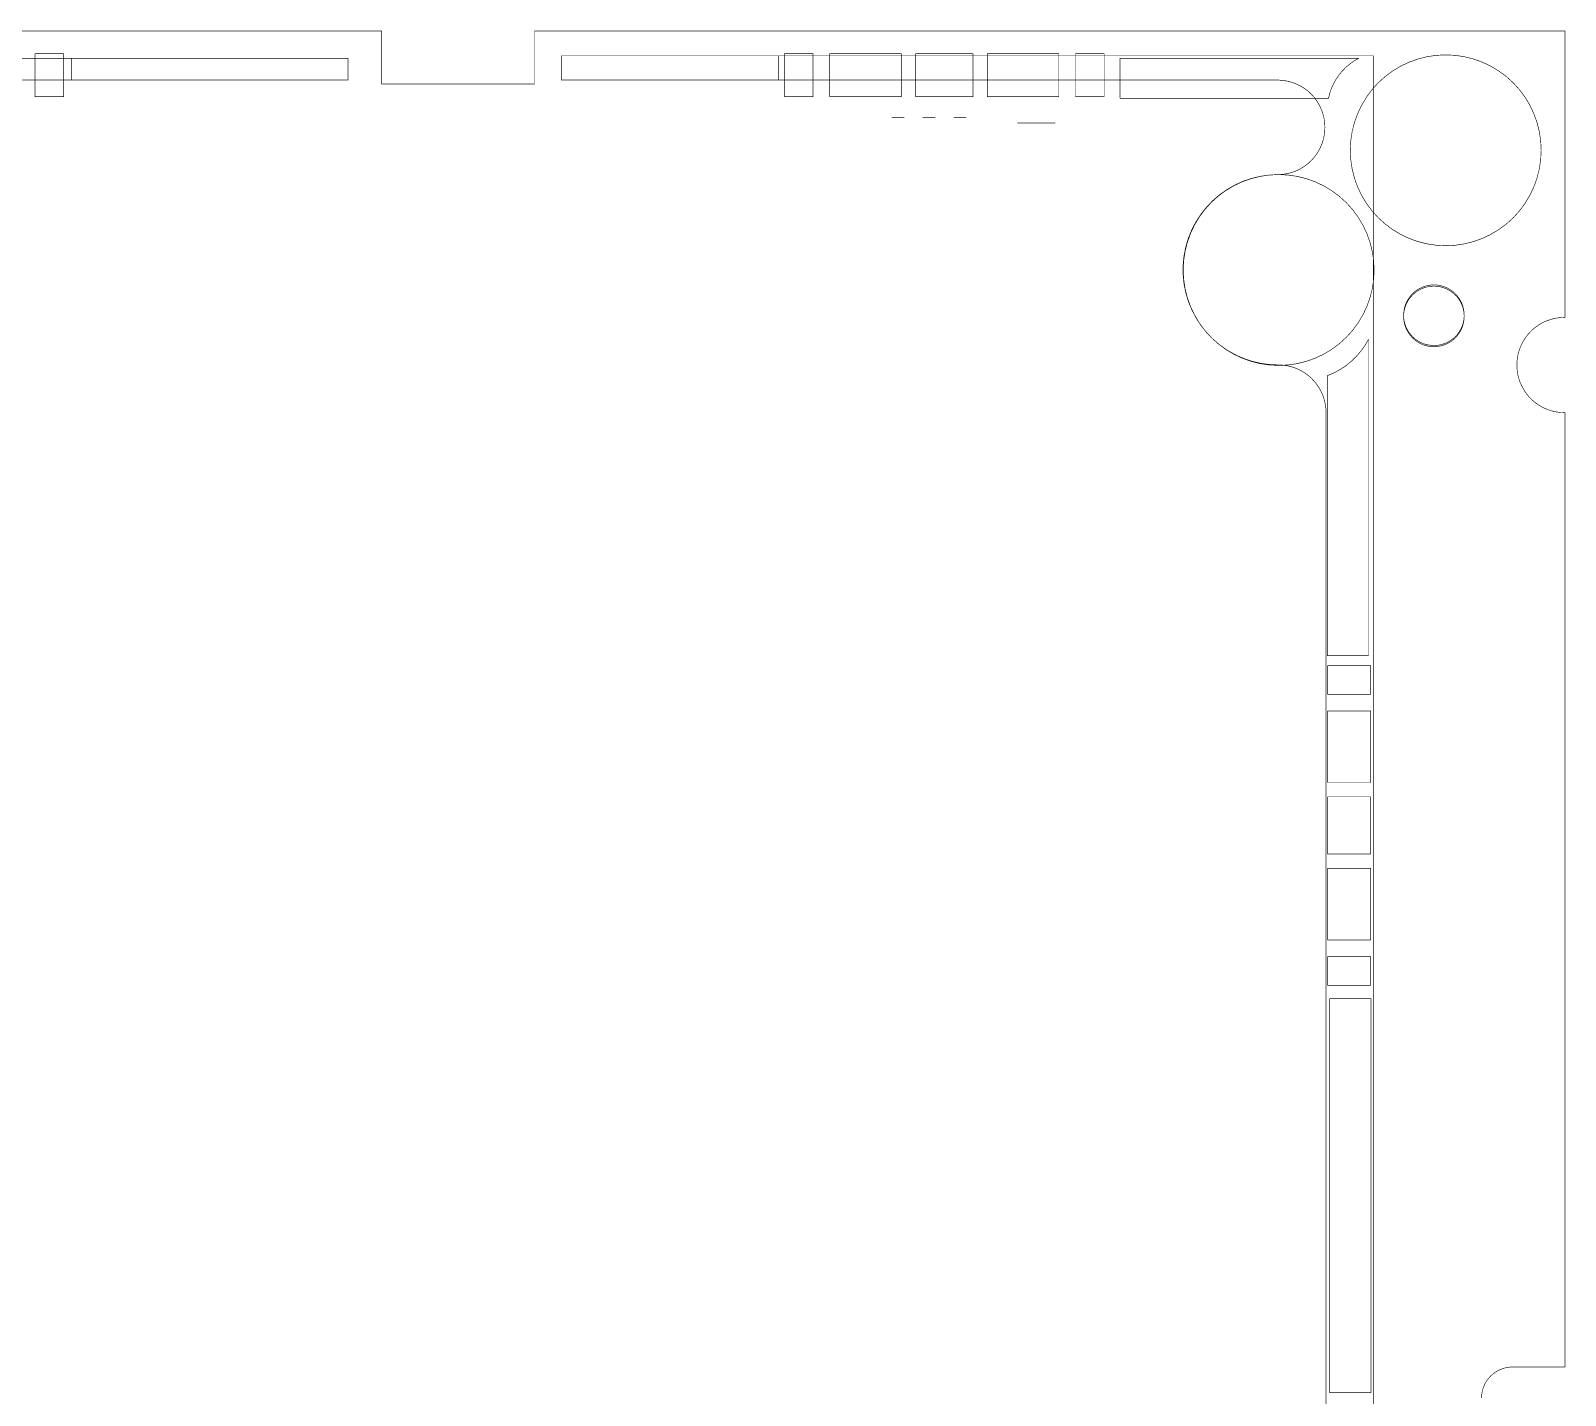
# Model space of a CAD drawing. Header units: millimetres. Extents: x 25.4 to 95, y 25.4 to 75.4.
# Drawn here: x 62.84 to 95.01, y 46.81 to 75.41 of the extents above; entities that cross this region are included whole.
import ezdxf

# ---------------------------------------------------------------- set-up
doc = ezdxf.new("R2010")
doc.units = ezdxf.units.MM
for name, color, linetype in [('Mechanical14', 56, 'Continuous'), ('Mechanical15', 56, 'Continuous'), ('Mechanical2', 216, 'Continuous'), ('Mechanical3', 76, 'Continuous'), ('Mechanical5', 56, 'Continuous')]:
    doc.layers.add(name, color=color, linetype=linetype)

msp = doc.modelspace()

# ---------------------------------------------------------------- linework, layer by layer
at = {"layer": 'Mechanical14'}
for points, const_width in [([(94.501, 72.904, 1), (90.501, 72.904, 1)], 0.0127), ([(90.497, 72.904, 1), (90.504, 72.904, 1)], 0.00635), ([(94.497, 72.904, 1), (94.504, 72.904, 1)], 0.00635), ([(91, 70.395, 1), (87, 70.395, 1)], 0.0127), ([(86.996, 70.395, 1), (87.003, 70.395, 1)], 0.00635), ([(90.996, 70.395, 1), (91.003, 70.395, 1)], 0.00635), ([(92.888, 69.448, 1), (91.618, 69.448, 1)], 0.0127), ([(91.615, 69.448, 1), (91.622, 69.448, 1)], 0.00635), ([(92.885, 69.448, 1), (92.892, 69.448, 1)], 0.00635)]:
    msp.add_lwpolyline(points, format="xyb", close=True, dxfattribs=dict(at, const_width=const_width))
at = {"layer": 'Mechanical15', "const_width": 0.0127}
for points in [[(62.936, 74.927), (63.536, 74.927)], [(62.936, 74.027), (62.936, 74.927)], [(63.536, 74.027), (63.536, 74.927)], [(78.642, 74.927), (79.242, 74.927)], [(78.642, 74.027), (78.642, 74.927)], [(79.242, 74.027), (79.242, 74.927)], [(79.592, 74.927), (81.092, 74.927)], [(79.592, 74.027), (79.592, 74.927)], [(81.092, 74.027), (81.092, 74.927)], [(81.392, 74.927), (82.592, 74.927)], [(81.392, 74.027), (81.392, 74.927)], [(82.592, 74.027), (82.592, 74.927)], [(82.892, 74.927), (84.392, 74.927)], [(82.892, 74.027), (82.892, 74.927)], [(84.392, 74.027), (84.392, 74.927)], [(84.742, 74.927), (85.342, 74.927)], [(84.742, 74.027), (84.742, 74.927)], [(85.342, 74.027), (85.342, 74.927)], [(62.936, 74.027), (63.536, 74.027)], [(78.642, 74.027), (79.242, 74.027)], [(79.592, 74.027), (81.092, 74.027)], [(81.392, 74.027), (82.592, 74.027)], [(82.892, 74.027), (84.392, 74.027)], [(84.742, 74.027), (85.342, 74.027)], [(80.896, 73.594), (81.15, 73.594)], [(81.546, 73.594), (81.8, 73.594)], [(82.196, 73.594), (82.45, 73.594)], [(83.528, 73.474), (84.316, 73.474)], [(90.025, 62.104), (90.925, 62.104)], [(90.025, 61.504), (90.025, 62.104)], [(90.925, 61.504), (90.925, 62.104)], [(90.025, 61.504), (90.925, 61.504)], [(90.025, 59.654), (90.025, 61.154)], [(90.025, 61.154), (90.925, 61.154)], [(90.925, 59.654), (90.925, 61.154)], [(90.025, 59.654), (90.925, 59.654)], [(90.025, 58.154), (90.025, 59.354)], [(90.025, 59.354), (90.925, 59.354)], [(90.925, 58.154), (90.925, 59.354)], [(90.025, 58.154), (90.925, 58.154)], [(90.025, 56.354), (90.025, 57.854)], [(90.025, 57.854), (90.925, 57.854)], [(90.925, 56.354), (90.925, 57.854)], [(90.025, 56.354), (90.925, 56.354)], [(90.025, 56.004), (90.925, 56.004)], [(90.025, 55.404), (90.025, 56.004)], [(90.925, 55.404), (90.925, 56.004)], [(90.025, 55.404), (90.925, 55.404)]]:
    msp.add_lwpolyline(points, dxfattribs=at)
at = {"layer": 'Mechanical15'}
for points, const_width in [([(62.933, 74.927, 1), (62.939, 74.927, 1)], 0.00635), ([(62.933, 74.927, 1), (62.939, 74.927, 1)], 0.00635), ([(63.533, 74.927, 1), (63.539, 74.927, 1)], 0.00635), ([(63.533, 74.927, 1), (63.539, 74.927, 1)], 0.00635), ([(78.639, 74.927, 1), (78.645, 74.927, 1)], 0.00635), ([(78.639, 74.927, 1), (78.645, 74.927, 1)], 0.00635), ([(79.239, 74.927, 1), (79.245, 74.927, 1)], 0.00635), ([(79.239, 74.927, 1), (79.245, 74.927, 1)], 0.00635), ([(79.589, 74.927, 1), (79.595, 74.927, 1)], 0.00635), ([(79.589, 74.927, 1), (79.595, 74.927, 1)], 0.00635), ([(81.089, 74.927, 1), (81.095, 74.927, 1)], 0.00635), ([(81.089, 74.927, 1), (81.095, 74.927, 1)], 0.00635), ([(81.389, 74.927, 1), (81.395, 74.927, 1)], 0.00635), ([(81.389, 74.927, 1), (81.395, 74.927, 1)], 0.00635), ([(82.589, 74.927, 1), (82.595, 74.927, 1)], 0.00635), ([(82.589, 74.927, 1), (82.595, 74.927, 1)], 0.00635), ([(82.889, 74.927, 1), (82.895, 74.927, 1)], 0.00635), ([(82.889, 74.927, 1), (82.895, 74.927, 1)], 0.00635), ([(84.389, 74.927, 1), (84.395, 74.927, 1)], 0.00635), ([(84.389, 74.927, 1), (84.395, 74.927, 1)], 0.00635), ([(84.739, 74.927, 1), (84.745, 74.927, 1)], 0.00635), ([(84.739, 74.927, 1), (84.745, 74.927, 1)], 0.00635), ([(85.339, 74.927, 1), (85.345, 74.927, 1)], 0.00635), ([(85.339, 74.927, 1), (85.345, 74.927, 1)], 0.00635), ([(94.501, 72.904, 1), (90.501, 72.904, 1)], 0.0127), ([(62.933, 74.027, 1), (62.939, 74.027, 1)], 0.00635), ([(62.933, 74.027, 1), (62.939, 74.027, 1)], 0.00635), ([(63.533, 74.027, 1), (63.539, 74.027, 1)], 0.00635), ([(63.533, 74.027, 1), (63.539, 74.027, 1)], 0.00635), ([(78.639, 74.027, 1), (78.645, 74.027, 1)], 0.00635), ([(78.639, 74.027, 1), (78.645, 74.027, 1)], 0.00635), ([(79.239, 74.027, 1), (79.245, 74.027, 1)], 0.00635), ([(79.239, 74.027, 1), (79.245, 74.027, 1)], 0.00635), ([(79.589, 74.027, 1), (79.595, 74.027, 1)], 0.00635), ([(79.589, 74.027, 1), (79.595, 74.027, 1)], 0.00635), ([(81.089, 74.027, 1), (81.095, 74.027, 1)], 0.00635), ([(81.089, 74.027, 1), (81.095, 74.027, 1)], 0.00635), ([(81.389, 74.027, 1), (81.395, 74.027, 1)], 0.00635), ([(81.389, 74.027, 1), (81.395, 74.027, 1)], 0.00635), ([(82.589, 74.027, 1), (82.595, 74.027, 1)], 0.00635), ([(82.589, 74.027, 1), (82.595, 74.027, 1)], 0.00635), ([(82.889, 74.027, 1), (82.895, 74.027, 1)], 0.00635), ([(82.889, 74.027, 1), (82.895, 74.027, 1)], 0.00635), ([(84.389, 74.027, 1), (84.395, 74.027, 1)], 0.00635), ([(84.389, 74.027, 1), (84.395, 74.027, 1)], 0.00635), ([(84.739, 74.027, 1), (84.745, 74.027, 1)], 0.00635), ([(84.739, 74.027, 1), (84.745, 74.027, 1)], 0.00635), ([(85.339, 74.027, 1), (85.345, 74.027, 1)], 0.00635), ([(85.339, 74.027, 1), (85.345, 74.027, 1)], 0.00635), ([(80.893, 73.594, 1), (80.899, 73.594, 1)], 0.00635), ([(81.147, 73.594, 1), (81.153, 73.594, 1)], 0.00635), ([(81.543, 73.594, 1), (81.549, 73.594, 1)], 0.00635), ([(81.797, 73.594, 1), (81.803, 73.594, 1)], 0.00635), ([(82.193, 73.594, 1), (82.199, 73.594, 1)], 0.00635), ([(82.447, 73.594, 1), (82.453, 73.594, 1)], 0.00635), ([(83.525, 73.474, 1), (83.532, 73.474, 1)], 0.00635), ([(84.313, 73.474, 1), (84.319, 73.474, 1)], 0.00635), ([(90.497, 72.904, 1), (90.504, 72.904, 1)], 0.00635), ([(94.497, 72.904, 1), (94.504, 72.904, 1)], 0.00635), ([(91, 70.395, 1), (87, 70.395, 1)], 0.0127), ([(86.996, 70.395, 1), (87.003, 70.395, 1)], 0.00635), ([(90.996, 70.395, 1), (91.003, 70.395, 1)], 0.00635), ([(92.888, 69.422, 1), (91.618, 69.422, 1)], 0.0127), ([(91.615, 69.422, 1), (91.622, 69.422, 1)], 0.00635), ([(92.885, 69.422, 1), (92.892, 69.422, 1)], 0.00635), ([(90.022, 62.104, 1), (90.029, 62.104, 1)], 0.00635), ([(90.022, 62.104, 1), (90.029, 62.104, 1)], 0.00635), ([(90.922, 62.104, 1), (90.929, 62.104, 1)], 0.00635), ([(90.922, 62.104, 1), (90.929, 62.104, 1)], 0.00635), ([(90.022, 61.504, 1), (90.029, 61.504, 1)], 0.00635), ([(90.022, 61.504, 1), (90.029, 61.504, 1)], 0.00635), ([(90.922, 61.504, 1), (90.929, 61.504, 1)], 0.00635), ([(90.922, 61.504, 1), (90.929, 61.504, 1)], 0.00635), ([(90.022, 61.154, 1), (90.029, 61.154, 1)], 0.00635), ([(90.022, 61.154, 1), (90.029, 61.154, 1)], 0.00635), ([(90.922, 61.154, 1), (90.929, 61.154, 1)], 0.00635), ([(90.922, 61.154, 1), (90.929, 61.154, 1)], 0.00635), ([(90.022, 59.654, 1), (90.029, 59.654, 1)], 0.00635), ([(90.022, 59.654, 1), (90.029, 59.654, 1)], 0.00635), ([(90.922, 59.654, 1), (90.929, 59.654, 1)], 0.00635), ([(90.922, 59.654, 1), (90.929, 59.654, 1)], 0.00635), ([(90.022, 59.354, 1), (90.029, 59.354, 1)], 0.00635), ([(90.022, 59.354, 1), (90.029, 59.354, 1)], 0.00635), ([(90.922, 59.354, 1), (90.929, 59.354, 1)], 0.00635), ([(90.922, 59.354, 1), (90.929, 59.354, 1)], 0.00635), ([(90.022, 58.154, 1), (90.029, 58.154, 1)], 0.00635), ([(90.022, 58.154, 1), (90.029, 58.154, 1)], 0.00635), ([(90.922, 58.154, 1), (90.929, 58.154, 1)], 0.00635), ([(90.922, 58.154, 1), (90.929, 58.154, 1)], 0.00635), ([(90.022, 57.854, 1), (90.029, 57.854, 1)], 0.00635), ([(90.022, 57.854, 1), (90.029, 57.854, 1)], 0.00635), ([(90.922, 57.854, 1), (90.929, 57.854, 1)], 0.00635), ([(90.922, 57.854, 1), (90.929, 57.854, 1)], 0.00635), ([(90.022, 56.354, 1), (90.029, 56.354, 1)], 0.00635), ([(90.022, 56.354, 1), (90.029, 56.354, 1)], 0.00635), ([(90.922, 56.354, 1), (90.929, 56.354, 1)], 0.00635), ([(90.922, 56.354, 1), (90.929, 56.354, 1)], 0.00635), ([(90.022, 56.004, 1), (90.029, 56.004, 1)], 0.00635), ([(90.022, 56.004, 1), (90.029, 56.004, 1)], 0.00635), ([(90.922, 56.004, 1), (90.929, 56.004, 1)], 0.00635), ([(90.922, 56.004, 1), (90.929, 56.004, 1)], 0.00635), ([(90.022, 55.404, 1), (90.029, 55.404, 1)], 0.00635), ([(90.022, 55.404, 1), (90.029, 55.404, 1)], 0.00635), ([(90.922, 55.404, 1), (90.929, 55.404, 1)], 0.00635), ([(90.922, 55.404, 1), (90.929, 55.404, 1)], 0.00635)]:
    msp.add_lwpolyline(points, format="xyb", close=True, dxfattribs=dict(at, const_width=const_width))
at = {"layer": 'Mechanical2', "const_width": 0.0127}
for points in [[(63.704, 74.375), (63.704, 74.833)], [(63.704, 74.833), (69.495, 74.833)], [(69.495, 74.375), (69.495, 74.833)], [(73.965, 74.375), (73.965, 74.883)], [(73.965, 74.883), (78.512, 74.883)], [(78.512, 74.375), (78.512, 74.883)], [(85.675, 74.833), (90.679, 74.833)], [(85.675, 73.994), (85.675, 74.833)], [(63.704, 74.375), (69.495, 74.375)], [(73.965, 74.375), (78.512, 74.375)], [(85.675, 73.994), (90.044, 73.994)], [(90.882, 62.31), (90.882, 68.94)], [(90.018, 62.31), (90.018, 68.178)], [(90.018, 62.31), (90.882, 62.31)], [(90.069, 46.867), (90.069, 55.122)], [(90.069, 55.122), (90.933, 55.122)], [(90.933, 46.867), (90.933, 55.122)], [(90.069, 46.867), (90.933, 46.867)]]:
    msp.add_lwpolyline(points, dxfattribs=at)
at = {"layer": 'Mechanical2', "const_width": 0.00635}
for points in [[(63.701, 74.833, 1), (63.707, 74.833, 1)], [(63.701, 74.833, 1), (63.707, 74.833, 1)], [(69.492, 74.833, 1), (69.498, 74.833, 1)], [(69.492, 74.833, 1), (69.498, 74.833, 1)], [(73.962, 74.883, 1), (73.969, 74.883, 1)], [(73.962, 74.883, 1), (73.969, 74.883, 1)], [(78.509, 74.883, 1), (78.515, 74.883, 1)], [(78.509, 74.883, 1), (78.515, 74.883, 1)], [(85.672, 74.833, 1), (85.678, 74.833, 1)], [(85.672, 74.833, 1), (85.678, 74.833, 1)], [(90.675, 74.833, 1), (90.682, 74.833, 1)], [(90.675, 74.833, 1), (90.682, 74.833, 1)], [(63.701, 74.375, 1), (63.707, 74.375, 1)], [(63.701, 74.375, 1), (63.707, 74.375, 1)], [(69.492, 74.375, 1), (69.498, 74.375, 1)], [(69.492, 74.375, 1), (69.498, 74.375, 1)], [(73.962, 74.375, 1), (73.969, 74.375, 1)], [(73.962, 74.375, 1), (73.969, 74.375, 1)], [(78.509, 74.375, 1), (78.515, 74.375, 1)], [(78.509, 74.375, 1), (78.515, 74.375, 1)], [(85.672, 73.994, 1), (85.678, 73.994, 1)], [(85.672, 73.994, 1), (85.678, 73.994, 1)], [(90.04, 73.994, 1), (90.047, 73.994, 1)], [(90.04, 73.994, 1), (90.047, 73.994, 1)], [(90.879, 68.94, 1), (90.885, 68.94, 1)], [(90.879, 68.94, 1), (90.885, 68.94, 1)], [(90.015, 68.178, 1), (90.021, 68.178, 1)], [(90.015, 68.178, 1), (90.021, 68.178, 1)], [(90.015, 62.31, 1), (90.021, 62.31, 1)], [(90.015, 62.31, 1), (90.021, 62.31, 1)], [(90.879, 62.31, 1), (90.885, 62.31, 1)], [(90.879, 62.31, 1), (90.885, 62.31, 1)], [(90.066, 55.122, 1), (90.072, 55.122, 1)], [(90.066, 55.122, 1), (90.072, 55.122, 1)], [(90.929, 55.122, 1), (90.936, 55.122, 1)], [(90.929, 55.122, 1), (90.936, 55.122, 1)], [(90.066, 46.867, 1), (90.072, 46.867, 1)], [(90.066, 46.867, 1), (90.072, 46.867, 1)], [(90.929, 46.867, 1), (90.936, 46.867, 1)], [(90.929, 46.867, 1), (90.936, 46.867, 1)]]:
    msp.add_lwpolyline(points, format="xyb", close=True, dxfattribs=at)
at = {"layer": 'Mechanical2', "const_width": 0.0127}
for points in [[(90.044, 73.994, -0.22696), (90.679, 74.833)], [(90.882, 68.94, -0.183624), (90.018, 68.178)]]:
    msp.add_lwpolyline(points, format="xyb", dxfattribs=at)
at = {"layer": 'Mechanical3', "const_width": 0.0127}
for points in [[(50.826, 74.833), (69.495, 74.833)], [(69.495, 74.375), (69.495, 74.833)], [(73.965, 74.375), (73.965, 74.883)], [(73.965, 74.883), (90.983, 74.883)], [(90.983, 29.722), (90.983, 74.883)], [(50.826, 74.375), (69.495, 74.375)], [(73.965, 74.375), (89.002, 74.375)], [(89.993, 34.585), (89.993, 67.39)]]:
    msp.add_lwpolyline(points, dxfattribs=at)
at = {"layer": 'Mechanical3', "const_width": 0.00635}
for points in [[(69.492, 74.833, 1), (69.498, 74.833, 1)], [(69.492, 74.833, 1), (69.498, 74.833, 1)], [(73.962, 74.883, 1), (73.969, 74.883, 1)], [(73.962, 74.883, 1), (73.969, 74.883, 1)], [(90.98, 74.883, 1), (90.987, 74.883, 1)], [(90.98, 74.883, 1), (90.987, 74.883, 1)], [(69.492, 74.375, 1), (69.498, 74.375, 1)], [(69.492, 74.375, 1), (69.498, 74.375, 1)], [(73.962, 74.375, 1), (73.969, 74.375, 1)], [(73.962, 74.375, 1), (73.969, 74.375, 1)], [(88.999, 74.375, 1), (89.005, 74.375, 1)], [(88.999, 74.375, 1), (89.005, 74.375, 1)], [(88.999, 72.394, 1), (89.005, 72.394, 1)], [(88.999, 72.394, 1), (89.005, 72.394, 1)], [(88.999, 68.406, 1), (89.005, 68.406, 1)], [(88.999, 68.406, 1), (89.005, 68.406, 1)], [(89.99, 67.39, 1), (89.996, 67.39, 1)], [(89.99, 67.39, 1), (89.996, 67.39, 1)]]:
    msp.add_lwpolyline(points, format="xyb", close=True, dxfattribs=at)
at = {"layer": 'Mechanical3', "const_width": 0.0127}
for points in [[(89.002, 74.375, -0.975674), (89.002, 72.394)], [(89.002, 68.406, -1.007364), (89.002, 72.394)], [(89.002, 68.406, -0.415165), (89.993, 67.39)]]:
    msp.add_lwpolyline(points, format="xyb", dxfattribs=at)
at = {"layer": 'Mechanical5', "const_width": 0.0127}
for points in [[(50.199, 75.404), (70.199, 75.404)], [(70.199, 75.404), (70.201, 75.402)], [(70.201, 74.294), (70.201, 75.402)], [(73.404, 75.404), (94.001, 75.404)], [(73.404, 74.294), (73.404, 75.404)], [(94.001, 75.404), (95.001, 75.404)], [(95.001, 74.404), (95.001, 75.404)], [(70.201, 74.294), (73.404, 74.294)], [(95.001, 70.804), (95.001, 74.404)], [(95.001, 69.402), (95.001, 70.804)], [(94.989, 69.402), (95.001, 69.402)], [(95.001, 47.404), (95.001, 67.406)], [(93.901, 47.404), (95.001, 47.404)]]:
    msp.add_lwpolyline(points, dxfattribs=at)
at = {"layer": 'Mechanical5', "const_width": 0.00635}
for points in [[(70.195, 75.404, 1), (70.202, 75.404, 1)], [(70.195, 75.404, 1), (70.202, 75.404, 1)], [(70.198, 75.402, 1), (70.204, 75.402, 1)], [(70.198, 75.402, 1), (70.204, 75.402, 1)], [(73.401, 75.404, 1), (73.407, 75.404, 1)], [(73.401, 75.404, 1), (73.407, 75.404, 1)], [(93.997, 75.404, 1), (94.004, 75.404, 1)], [(93.997, 75.404, 1), (94.004, 75.404, 1)], [(94.997, 75.404, 1), (95.004, 75.404, 1)], [(94.997, 75.404, 1), (95.004, 75.404, 1)], [(70.198, 74.294, 1), (70.204, 74.294, 1)], [(70.198, 74.294, 1), (70.204, 74.294, 1)], [(73.401, 74.294, 1), (73.407, 74.294, 1)], [(73.401, 74.294, 1), (73.407, 74.294, 1)], [(94.997, 74.404, 1), (95.004, 74.404, 1)], [(94.997, 74.404, 1), (95.004, 74.404, 1)], [(94.997, 70.804, 1), (95.004, 70.804, 1)], [(94.997, 70.804, 1), (95.004, 70.804, 1)], [(94.986, 69.402, 1), (94.992, 69.402, 1)], [(94.986, 69.402, 1), (94.992, 69.402, 1)], [(94.997, 69.402, 1), (95.004, 69.402, 1)], [(94.997, 69.402, 1), (95.004, 69.402, 1)], [(94.997, 67.406, 1), (95.004, 67.406, 1)], [(94.997, 67.406, 1), (95.004, 67.406, 1)], [(93.897, 47.404, 1), (93.904, 47.404, 1)], [(93.897, 47.404, 1), (93.904, 47.404, 1)], [(94.997, 47.404, 1), (95.004, 47.404, 1)], [(94.997, 47.404, 1), (95.004, 47.404, 1)]]:
    msp.add_lwpolyline(points, format="xyb", close=True, dxfattribs=at)
at = {"layer": 'Mechanical5', "const_width": 0.0127}
for points in [[(95.001, 67.406, -1.005831), (94.989, 69.402)], [(93.251, 46.754, -0.414212), (93.901, 47.404)]]:
    msp.add_lwpolyline(points, format="xyb", dxfattribs=at)

doc.saveas('drawing.dxf')
